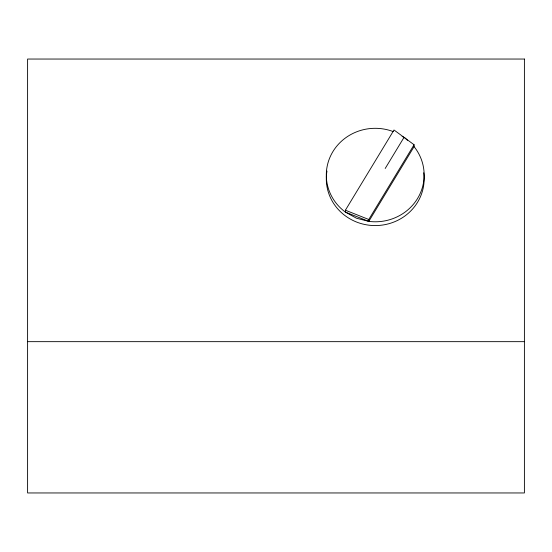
<?xml version="1.0" encoding="UTF-8"?>
<svg xmlns="http://www.w3.org/2000/svg" width="552" height="552" viewBox="0 0 552 552"><rect width="100%" height="100%" fill="white"/><g stroke="black" fill="none" stroke-linecap="round" stroke-linejoin="round"><path stroke-width="0.83" d="M414.076 146.639L368.784 221.387L345.4 212.106L345.4 210.215L393.997 129.996L414.076 144.748L414.076 146.639A48.928 46.741 0 0 1 417.574 198.465A48.928 46.741 0 0 1 368.784 221.387L356.454 218.219L345.4 212.106A48.928 46.741 0 0 1 332.67 151.986A48.928 46.741 0 0 1 393.217 131.583M385.186 168.491L404.036 137.372M368.784 221.387L368.784 219.496L414.076 144.748M27.6 341.66L524.4 341.66M345.4 210.215L368.784 219.496M402.104 136.365L405.051 138L407.459 140.305M423.743 172.783A48.928 46.741 0 0 1 374.325 225.568A48.928 46.741 0 0 1 326.977 171.079M524.4 59.043L27.6 59.043L27.6 492.957L524.4 492.957L524.4 59.043"/></g></svg>
